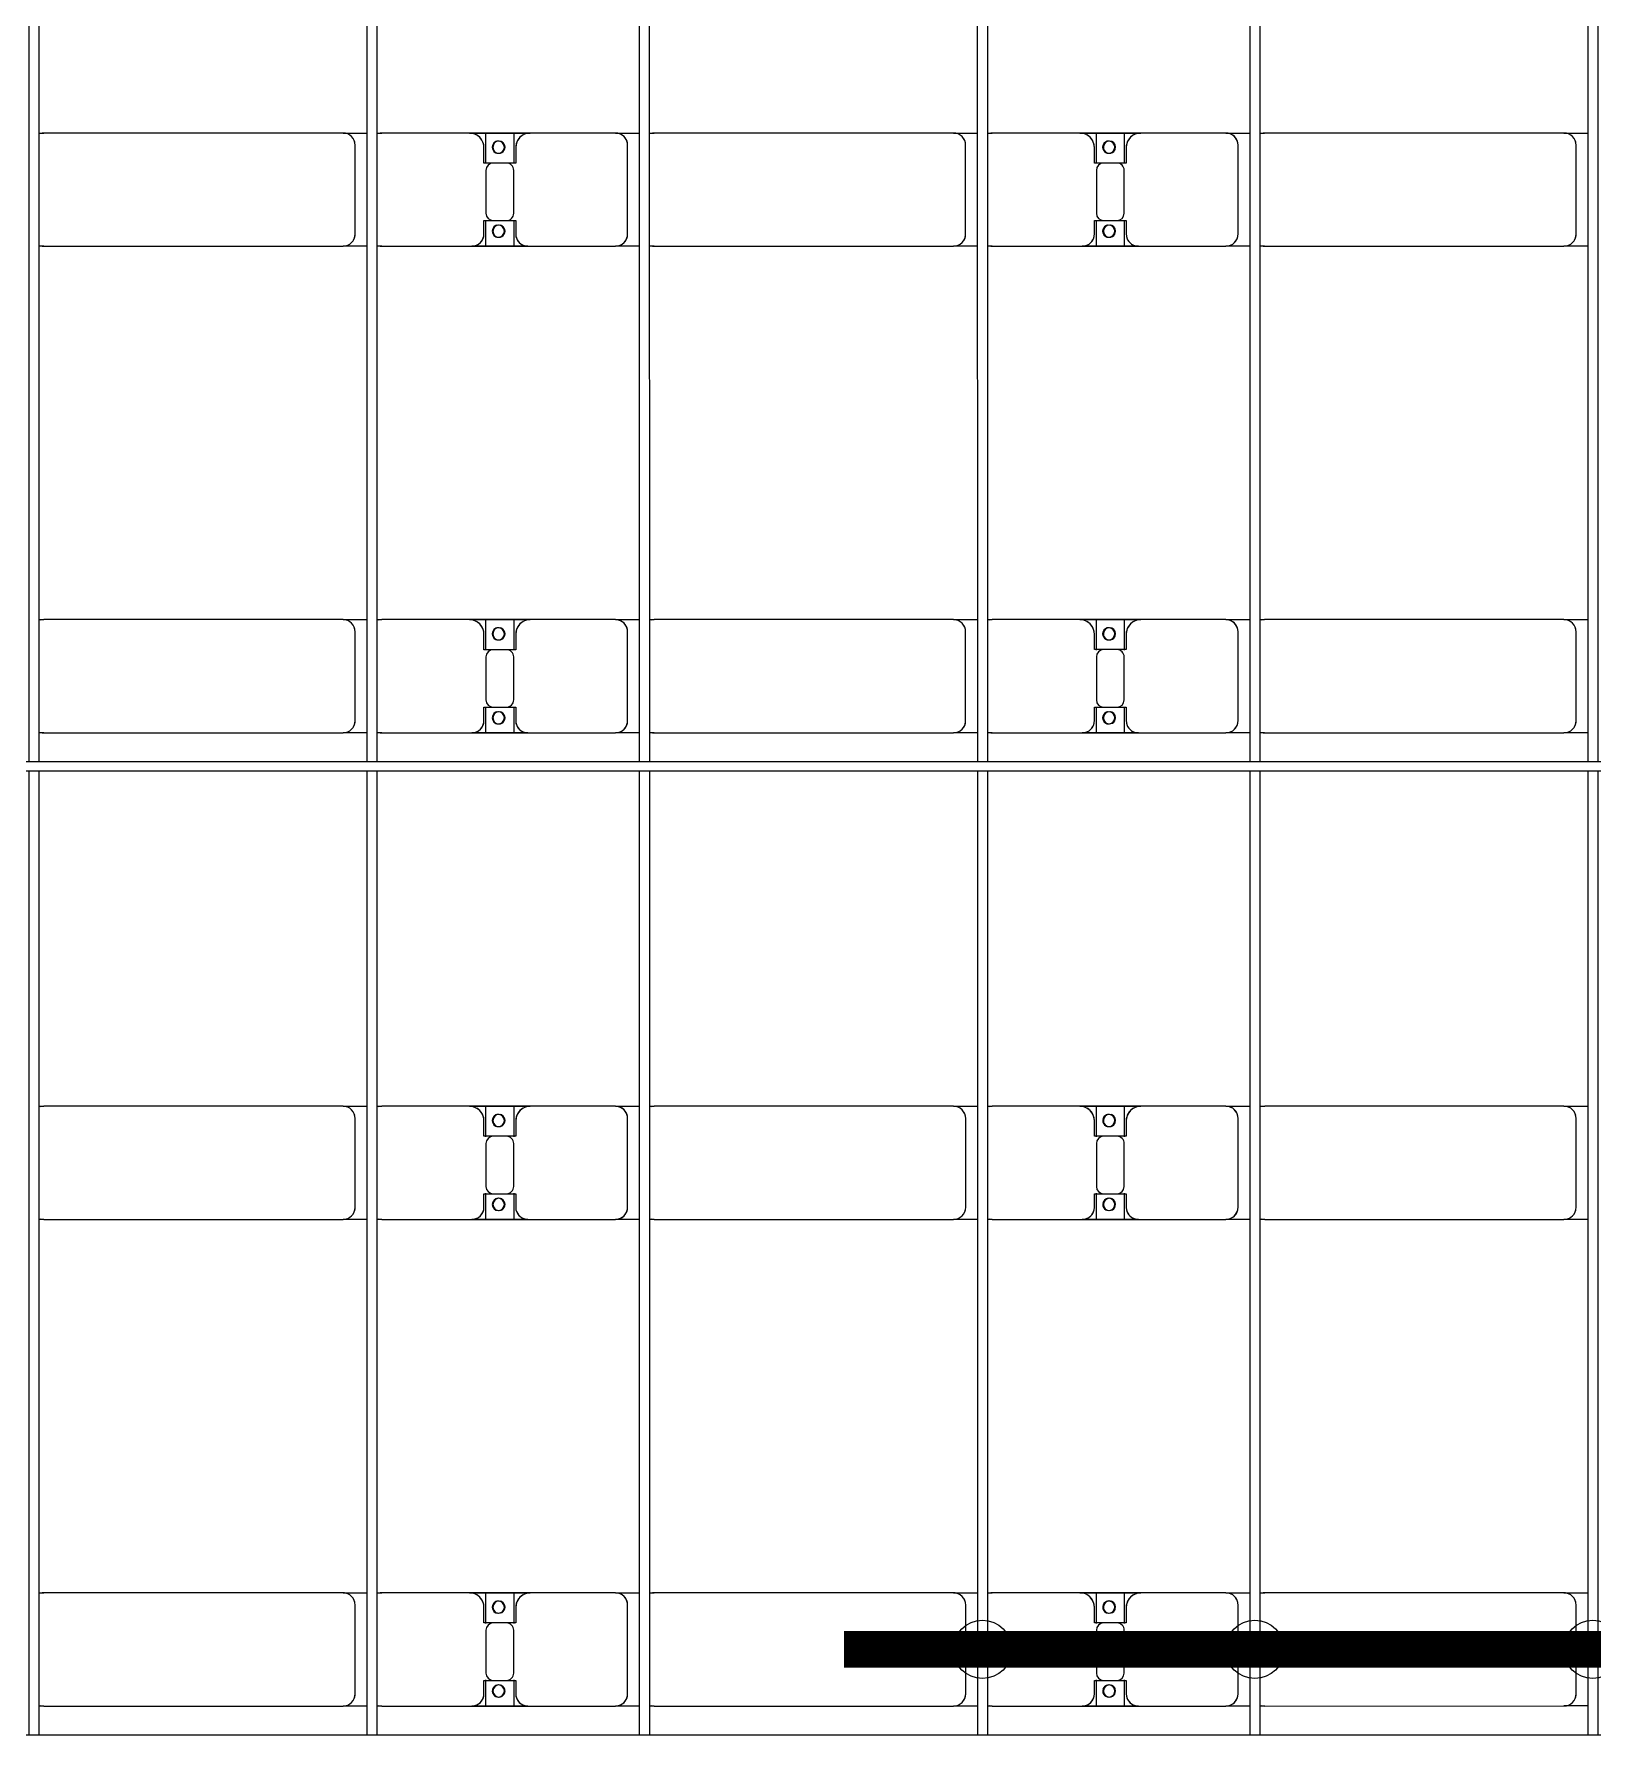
# Model space of a CAD drawing. Header units: millimetres. Extents: x -248177 to 167033, y 156986 to 268923.
# Drawn here: x -153742 to -147332, y 170400 to 177391 of the extents above; entities that cross this region are included whole.
import ezdxf

# ---------------------------------------------------------------- set-up
doc = ezdxf.new("R2010")
doc.units = ezdxf.units.MM
for name, color, linetype, lineweight in [('A-DETL-MBND', 5, 'Continuous', 9), ('A-GENM', 13, 'Continuous', 9), ('S-BEAM', 12, 'Continuous', 9)]:
    doc.layers.add(name, color=color, linetype=linetype, lineweight=lineweight)
doc.layers.add('GC-HOP 40x60 GIA CUONG', color=1, linetype='Continuous')

# ---------------------------------------------------------------- blocks, each defined once
blk = doc.blocks.new('Dầm C52 - Dầm C52-24593-BỐ TRÍ KHUNG KẾT CẤU BÈ PIN 02')
at = {"layer": 'S-BEAM', "color": 1}
for p, q in [((-42198.2, 20), (-38238.2, 20)), ((-38198.2, 20), (-32238.2, 20)), ((-38238.2, -20), (-42198.2, -20)), ((-32238.2, -20), (-38198.2, -20))]:
    blk.add_line(p, q, dxfattribs=at)
blk = doc.blocks.new('Dai phao do pin - DẢI PHAO ĐỠ PIN-V139-BỐ TRÍ KHUNG KẾT CẤU BÈ PIN 02')
at = {"layer": 'A-DETL-MBND', "color": 8}
for p, q in [((11909.7, 241.6), (11929.7, 241.6)), ((11909.7, 241.6), (11929.7, 241.6)), ((13160.3, 241.6), (11929.7, 241.6)), ((13160.3, 241.6), (13259.7, 241.6)), ((13160.3, 241.6), (13259.7, 241.6)), ((13299.7, 241.6), (13319.7, 241.6)), ((13299.7, 241.6), (13319.7, 241.6)), ((13679.7, 241.6), (13319.7, 241.6)), ((13679.7, 241.6), (13862.2, 241.6)), ((13862.2, 241.6), (13679.7, 241.6)), ((13747.8, 241.6), (13930.3, 241.6)), ((13747.8, 116.2), (13747.8, 241.6)), ((13930.3, 241.6), (13747.8, 241.6)), ((13862.2, 241.6), (13862.2, 116.2)), ((14280.3, 241.6), (13930.3, 241.6)), ((14280.3, 241.6), (14379.7, 241.6)), ((14280.3, 241.6), (14379.7, 241.6)), ((14419.7, 241.6), (14439.7, 241.6)), ((14419.7, 241.6), (14439.7, 241.6)), ((15670.3, 241.6), (14439.7, 241.6)), ((15670.3, 241.6), (15769.7, 241.6)), ((15670.3, 241.6), (15769.7, 241.6)), ((15809.7, 241.6), (15829.7, 241.6)), ((15809.7, 241.6), (15829.7, 241.6)), ((16189.7, 241.6), (15829.7, 241.6)), ((16189.7, 241.6), (16372.2, 241.6)), ((16372.2, 241.6), (16189.7, 241.6)), ((16257.8, 241.6), (16440.3, 241.6)), ((16257.8, 116.2), (16257.8, 241.6)), ((16440.3, 241.6), (16257.8, 241.6)), ((16372.2, 241.6), (16372.2, 116.2)), ((16790.3, 241.6), (16440.3, 241.6)), ((16790.3, 241.6), (16889.7, 241.6)), ((16790.3, 241.6), (16889.7, 241.6)), ((16929.7, 241.6), (16949.7, 241.6)), ((16929.7, 241.6), (16949.7, 241.6)), ((18180.3, 241.6), (16949.7, 241.6)), ((18180.3, 241.6), (18279.7, 241.6)), ((18180.3, 241.6), (18279.7, 241.6)), ((13210.3, -173.4), (13210.3, 191.6)), ((13739.7, 118.2), (13739.7, 181.6)), ((13870.3, 181.6), (13870.3, 118.2)), ((14330.3, -173.4), (14330.3, 191.6)), ((15720.3, -173.4), (15720.3, 191.6)), ((16249.7, 118.2), (16249.7, 181.6)), ((16380.3, 181.6), (16380.3, 118.2)), ((16840.3, -173.4), (16840.3, 191.6)), ((18230.3, -173.4), (18230.3, 191.6)), ((13832.2, 118.2), (13739.7, 118.2)), ((13747.8, 88.2), (13747.8, -88.2)), ((13870.3, 118.2), (13777.8, 118.2)), ((13862.2, -88.2), (13862.2, 88.2)), ((16342.2, 118.2), (16249.7, 118.2)), ((16257.8, 88.2), (16257.8, -88.2)), ((16380.3, 118.2), (16287.8, 118.2)), ((16372.2, -88.2), (16372.2, 88.2)), ((13739.7, -173.4), (13739.7, -118.2)), ((13739.7, -118.2), (13832.2, -118.2)), ((13747.8, -223.4), (13747.8, -116.2)), ((13777.8, -118.2), (13870.3, -118.2)), ((13862.2, -116.2), (13862.2, -223.4)), ((13870.3, -118.2), (13870.3, -173.4)), ((16249.7, -173.4), (16249.7, -118.2)), ((16249.7, -118.2), (16342.2, -118.2)), ((16257.8, -223.4), (16257.8, -116.2)), ((16287.8, -118.2), (16380.3, -118.2)), ((16372.2, -116.2), (16372.2, -223.4)), ((16380.3, -118.2), (16380.3, -173.4)), ((11929.7, -223.4), (11909.7, -223.4)), ((11929.7, -223.4), (11909.7, -223.4)), ((11929.7, -223.4), (13160.3, -223.4)), ((13259.7, -223.4), (13160.3, -223.4)), ((13259.7, -223.4), (13160.3, -223.4)), ((13319.7, -223.4), (13299.7, -223.4)), ((13319.7, -223.4), (13299.7, -223.4)), ((13319.7, -223.4), (13689.7, -223.4)), ((13862.2, -223.4), (13689.7, -223.4)), ((13689.7, -223.4), (13862.2, -223.4)), ((13920.3, -223.4), (13747.8, -223.4)), ((13747.8, -223.4), (13920.3, -223.4)), ((13920.3, -223.4), (14280.3, -223.4)), ((14379.7, -223.4), (14280.3, -223.4)), ((14379.7, -223.4), (14280.3, -223.4)), ((14439.7, -223.4), (14419.7, -223.4)), ((14439.7, -223.4), (14419.7, -223.4)), ((14439.7, -223.4), (15670.3, -223.4)), ((15769.7, -223.4), (15670.3, -223.4)), ((15769.7, -223.4), (15670.3, -223.4)), ((15829.7, -223.4), (15809.7, -223.4)), ((15829.7, -223.4), (15809.7, -223.4)), ((15829.7, -223.4), (16199.7, -223.4)), ((16372.2, -223.4), (16199.7, -223.4)), ((16199.7, -223.4), (16372.2, -223.4)), ((16430.3, -223.4), (16257.8, -223.4)), ((16257.8, -223.4), (16430.3, -223.4)), ((16430.3, -223.4), (16790.3, -223.4)), ((16889.7, -223.4), (16790.3, -223.4)), ((16889.7, -223.4), (16790.3, -223.4)), ((16949.7, -223.4), (16929.7, -223.4)), ((16949.7, -223.4), (16929.7, -223.4)), ((16949.7, -223.4), (18180.3, -223.4)), ((18279.7, -223.4), (18180.3, -223.4)), ((18279.7, -223.4), (18180.3, -223.4))]:
    blk.add_line(p, q, dxfattribs=at)
for centre, radius, start, end in [((11929.7, 191.6), 50, 90, 105), ((13160.3, 191.6), 50, 360, 90), ((13160.3, 191.6), 50, 60, 90), ((13160.3, 191.6), 50, 15, 30), ((13319.7, 191.6), 50, 90, 105), ((13679.7, 181.6), 60, 360, 90), ((13679.7, 181.6), 60, 360, 60), ((13930.3, 181.6), 60, 90, 180), ((13930.3, 181.6), 60, 120, 180), ((14280.3, 191.6), 50, 0, 90), ((14280.3, 191.6), 50, 0, 75), ((14439.7, 191.6), 50, 90, 105), ((15670.3, 191.6), 50, 360, 90), ((15670.3, 191.6), 50, 60, 90), ((15670.3, 191.6), 50, 15, 30), ((15829.7, 191.6), 50, 90, 105), ((16189.7, 181.6), 60, 0, 90), ((16189.7, 181.6), 60, 0, 60), ((16440.3, 181.6), 60, 90, 180), ((16440.3, 181.6), 60, 120, 180), ((16790.3, 191.6), 50, 0, 90), ((16790.3, 191.6), 50, 0, 75), ((16949.7, 191.6), 50, 90, 105), ((18180.3, 191.6), 50, 360, 90), ((18180.3, 191.6), 50, 60, 90), ((18180.3, 191.6), 50, 15, 30), ((13798.6, 183.2), 25, 360, 180), ((13798.6, 183.2), 25, 180, 0), ((13798.6, 183.2), 25, 360, 165), ((13801.4, 183.2), 25, 0, 180), ((13801.4, 183.2), 25, 90, 180), ((13801.4, 183.2), 25, 180, 0), ((13801.4, 183.2), 25, 180, 300), ((13798.6, 183.2), 25, 210, 0), ((13801.4, 183.2), 25, 15, 75), ((13801.4, 183.2), 25, 330, 345), ((16308.6, 183.2), 25, 0, 180), ((16308.6, 183.2), 25, 180, 0), ((16308.6, 183.2), 25, 0, 165), ((16311.4, 183.2), 25, 360, 180), ((16311.4, 183.2), 25, 90, 180), ((16311.4, 183.2), 25, 180, 0), ((16311.4, 183.2), 25, 180, 300), ((16308.6, 183.2), 25, 210, 0), ((16311.4, 183.2), 25, 15, 75), ((16311.4, 183.2), 25, 330, 345), ((13777.8, 88.2), 30, 90, 180), ((13832.2, 88.2), 30, 360, 90), ((16287.8, 88.2), 30, 90, 180), ((16342.2, 88.2), 30, 360, 90), ((13777.8, -88.2), 30, 180, 270), ((13798.6, -161.8), 25, 360, 180), ((13798.6, -161.8), 25, 105, 165), ((13801.4, -161.8), 25, 360, 180), ((13801.4, -161.8), 25, 105, 180), ((13798.6, -161.8), 25, 360, 75), ((13801.4, -161.8), 25, 15, 75), ((13832.2, -88.2), 30, 270, 0), ((16287.8, -88.2), 30, 180, 270), ((16308.6, -161.8), 25, 360, 180), ((16308.6, -161.8), 25, 105, 165), ((16311.4, -161.8), 25, 360, 180), ((16311.4, -161.8), 25, 105, 180), ((16308.6, -161.8), 25, 360, 75), ((16311.4, -161.8), 25, 15, 75), ((16342.2, -88.2), 30, 270, 360), ((13160.3, -173.4), 50, 270, 360), ((13160.3, -173.4), 50, 330, 360), ((13689.7, -173.4), 50, 270, 0), ((13689.7, -173.4), 50, 285, 360), ((13798.6, -161.8), 25, 180, 360), ((13798.6, -161.8), 25, 195, 360), ((13801.4, -161.8), 25, 180, 0), ((13801.4, -161.8), 25, 180, 270), ((13801.4, -161.8), 25, 285, 345), ((13920.3, -173.4), 50, 180, 270), ((13920.3, -173.4), 50, 180, 255), ((14280.3, -173.4), 50, 270, 0), ((14280.3, -173.4), 50, 285, 360), ((15670.3, -173.4), 50, 270, 360), ((15670.3, -173.4), 50, 330, 360), ((16199.7, -173.4), 50, 270, 360), ((16199.7, -173.4), 50, 285, 360), ((16308.6, -161.8), 25, 180, 0), ((16308.6, -161.8), 25, 195, 360), ((16311.4, -161.8), 25, 180, 0), ((16311.4, -161.8), 25, 180, 270), ((16311.4, -161.8), 25, 285, 345), ((16430.3, -173.4), 50, 180, 270), ((16430.3, -173.4), 50, 180, 255), ((16790.3, -173.4), 50, 270, 360), ((16790.3, -173.4), 50, 285, 360), ((18180.3, -173.4), 50, 270, 360), ((18180.3, -173.4), 50, 330, 360), ((11929.7, -173.4), 50, 255, 270), ((11929.7, -173.4), 50, 255, 270), ((13160.3, -173.4), 50, 285, 300), ((13319.7, -173.4), 50, 255, 270), ((14439.7, -173.4), 50, 255, 270), ((14439.7, -173.4), 50, 255, 270), ((15670.3, -173.4), 50, 285, 300), ((15829.7, -173.4), 50, 255, 270), ((16949.7, -173.4), 50, 255, 270), ((16949.7, -173.4), 50, 255, 270), ((18180.3, -173.4), 50, 285, 300)]:
    blk.add_arc(centre, radius, start, end, dxfattribs=at)
blk = doc.blocks.new('Dai phao do pin - DẢI PHAO ĐỠ PIN-V140-BỐ TRÍ KHUNG KẾT CẤU BÈ PIN 02')
at = {"layer": 'A-DETL-MBND', "color": 8}
for p, q in [((11909.7, 241.6), (11929.7, 241.6)), ((11909.7, 241.6), (11929.7, 241.6)), ((13160.3, 241.6), (11929.7, 241.6)), ((13160.3, 241.6), (13259.7, 241.6)), ((13160.3, 241.6), (13259.7, 241.6)), ((13299.7, 241.6), (13319.7, 241.6)), ((13299.7, 241.6), (13319.7, 241.6)), ((13679.7, 241.6), (13319.7, 241.6)), ((13679.7, 241.6), (13862.2, 241.6)), ((13862.2, 241.6), (13679.7, 241.6)), ((13747.8, 241.6), (13930.3, 241.6)), ((13747.8, 116.2), (13747.8, 241.6)), ((13930.3, 241.6), (13747.8, 241.6)), ((13862.2, 241.6), (13862.2, 116.2)), ((14280.3, 241.6), (13930.3, 241.6)), ((14280.3, 241.6), (14379.7, 241.6)), ((14280.3, 241.6), (14379.7, 241.6)), ((14419.7, 241.6), (14439.7, 241.6)), ((14419.7, 241.6), (14439.7, 241.6)), ((15670.3, 241.6), (14439.7, 241.6)), ((15670.3, 241.6), (15769.7, 241.6)), ((15670.3, 241.6), (15769.7, 241.6)), ((15809.7, 241.6), (15829.7, 241.6)), ((15809.7, 241.6), (15829.7, 241.6)), ((16189.7, 241.6), (15829.7, 241.6)), ((16189.7, 241.6), (16372.2, 241.6)), ((16372.2, 241.6), (16189.7, 241.6)), ((16257.8, 241.6), (16440.3, 241.6)), ((16257.8, 116.2), (16257.8, 241.6)), ((16440.3, 241.6), (16257.8, 241.6)), ((16372.2, 241.6), (16372.2, 116.2)), ((16790.3, 241.6), (16440.3, 241.6)), ((16790.3, 241.6), (16889.7, 241.6)), ((16790.3, 241.6), (16889.7, 241.6)), ((16929.7, 241.6), (16949.7, 241.6)), ((16929.7, 241.6), (16949.7, 241.6)), ((18180.3, 241.6), (16949.7, 241.6)), ((18180.3, 241.6), (18279.7, 241.6)), ((18180.3, 241.6), (18279.7, 241.6)), ((13210.3, -173.4), (13210.3, 191.6)), ((13739.7, 118.2), (13739.7, 181.6)), ((13870.3, 181.6), (13870.3, 118.2)), ((14330.3, -173.4), (14330.3, 191.6)), ((15720.3, -173.4), (15720.3, 191.6)), ((16249.7, 118.2), (16249.7, 181.6)), ((16380.3, 181.6), (16380.3, 118.2)), ((16840.3, -173.4), (16840.3, 191.6)), ((18230.3, -173.4), (18230.3, 191.6)), ((13832.2, 118.2), (13739.7, 118.2)), ((13747.8, 88.2), (13747.8, -88.2)), ((13870.3, 118.2), (13777.8, 118.2)), ((13862.2, -88.2), (13862.2, 88.2)), ((16342.2, 118.2), (16249.7, 118.2)), ((16257.8, 88.2), (16257.8, -88.2)), ((16380.3, 118.2), (16287.8, 118.2)), ((16372.2, -88.2), (16372.2, 88.2)), ((13739.7, -173.4), (13739.7, -118.2)), ((13739.7, -118.2), (13832.2, -118.2)), ((13747.8, -223.4), (13747.8, -116.2)), ((13777.8, -118.2), (13870.3, -118.2)), ((13862.2, -116.2), (13862.2, -223.4)), ((13870.3, -118.2), (13870.3, -173.4)), ((16249.7, -173.4), (16249.7, -118.2)), ((16249.7, -118.2), (16342.2, -118.2)), ((16257.8, -223.4), (16257.8, -116.2)), ((16287.8, -118.2), (16380.3, -118.2)), ((16372.2, -116.2), (16372.2, -223.4)), ((16380.3, -118.2), (16380.3, -173.4)), ((11929.7, -223.4), (11909.7, -223.4)), ((11929.7, -223.4), (11909.7, -223.4)), ((11929.7, -223.4), (13160.3, -223.4)), ((13259.7, -223.4), (13160.3, -223.4)), ((13259.7, -223.4), (13160.3, -223.4)), ((13319.7, -223.4), (13299.7, -223.4)), ((13319.7, -223.4), (13299.7, -223.4)), ((13319.7, -223.4), (13689.7, -223.4)), ((13862.2, -223.4), (13689.7, -223.4)), ((13689.7, -223.4), (13862.2, -223.4)), ((13920.3, -223.4), (13747.8, -223.4)), ((13747.8, -223.4), (13920.3, -223.4)), ((13920.3, -223.4), (14280.3, -223.4)), ((14379.7, -223.4), (14280.3, -223.4)), ((14379.7, -223.4), (14280.3, -223.4)), ((14439.7, -223.4), (14419.7, -223.4)), ((14439.7, -223.4), (14419.7, -223.4)), ((14439.7, -223.4), (15670.3, -223.4)), ((15769.7, -223.4), (15670.3, -223.4)), ((15769.7, -223.4), (15670.3, -223.4)), ((15829.7, -223.4), (15809.7, -223.4)), ((15829.7, -223.4), (15809.7, -223.4)), ((15829.7, -223.4), (16199.7, -223.4)), ((16372.2, -223.4), (16199.7, -223.4)), ((16199.7, -223.4), (16372.2, -223.4)), ((16430.3, -223.4), (16257.8, -223.4)), ((16257.8, -223.4), (16430.3, -223.4)), ((16430.3, -223.4), (16790.3, -223.4)), ((16889.7, -223.4), (16790.3, -223.4)), ((16889.7, -223.4), (16790.3, -223.4)), ((16949.7, -223.4), (16929.7, -223.4)), ((16949.7, -223.4), (16929.7, -223.4)), ((16949.7, -223.4), (18180.3, -223.4)), ((18279.7, -223.4), (18180.3, -223.4)), ((18279.7, -223.4), (18180.3, -223.4))]:
    blk.add_line(p, q, dxfattribs=at)
for centre, radius, start, end in [((11929.7, 191.6), 50, 90, 105), ((13160.3, 191.6), 50, 360, 90), ((13160.3, 191.6), 50, 60, 90), ((13160.3, 191.6), 50, 15, 30), ((13319.7, 191.6), 50, 90, 105), ((13679.7, 181.6), 60, 360, 90), ((13679.7, 181.6), 60, 360, 60), ((13930.3, 181.6), 60, 90, 180), ((13930.3, 181.6), 60, 120, 180), ((14280.3, 191.6), 50, 0, 90), ((14280.3, 191.6), 50, 0, 75), ((14439.7, 191.6), 50, 90, 105), ((15670.3, 191.6), 50, 360, 90), ((15670.3, 191.6), 50, 60, 90), ((15670.3, 191.6), 50, 15, 30), ((15829.7, 191.6), 50, 90, 105), ((16189.7, 181.6), 60, 0, 90), ((16189.7, 181.6), 60, 0, 60), ((16440.3, 181.6), 60, 90, 180), ((16440.3, 181.6), 60, 120, 180), ((16790.3, 191.6), 50, 0, 90), ((16790.3, 191.6), 50, 0, 75), ((16949.7, 191.6), 50, 90, 105), ((18180.3, 191.6), 50, 360, 90), ((18180.3, 191.6), 50, 60, 90), ((18180.3, 191.6), 50, 15, 30), ((13798.6, 183.2), 25, 360, 180), ((13798.6, 183.2), 25, 180, 0), ((13798.6, 183.2), 25, 360, 165), ((13801.4, 183.2), 25, 0, 180), ((13801.4, 183.2), 25, 90, 180), ((13801.4, 183.2), 25, 180, 0), ((13801.4, 183.2), 25, 180, 300), ((13798.6, 183.2), 25, 210, 0), ((13801.4, 183.2), 25, 15, 75), ((13801.4, 183.2), 25, 330, 345), ((16308.6, 183.2), 25, 0, 180), ((16308.6, 183.2), 25, 180, 0), ((16308.6, 183.2), 25, 0, 165), ((16311.4, 183.2), 25, 360, 180), ((16311.4, 183.2), 25, 90, 180), ((16311.4, 183.2), 25, 180, 0), ((16311.4, 183.2), 25, 180, 300), ((16308.6, 183.2), 25, 210, 0), ((16311.4, 183.2), 25, 15, 75), ((16311.4, 183.2), 25, 330, 345), ((13777.8, 88.2), 30, 90, 180), ((13832.2, 88.2), 30, 360, 90), ((16287.8, 88.2), 30, 90, 180), ((16342.2, 88.2), 30, 360, 90), ((13777.8, -88.2), 30, 180, 270), ((13798.6, -161.8), 25, 360, 180), ((13798.6, -161.8), 25, 105, 165), ((13801.4, -161.8), 25, 360, 180), ((13801.4, -161.8), 25, 105, 180), ((13798.6, -161.8), 25, 360, 75), ((13801.4, -161.8), 25, 15, 75), ((13832.2, -88.2), 30, 270, 0), ((16287.8, -88.2), 30, 180, 270), ((16308.6, -161.8), 25, 360, 180), ((16308.6, -161.8), 25, 105, 165), ((16311.4, -161.8), 25, 360, 180), ((16311.4, -161.8), 25, 105, 180), ((16308.6, -161.8), 25, 360, 75), ((16311.4, -161.8), 25, 15, 75), ((16342.2, -88.2), 30, 270, 360), ((13160.3, -173.4), 50, 270, 360), ((13160.3, -173.4), 50, 330, 360), ((13689.7, -173.4), 50, 270, 0), ((13689.7, -173.4), 50, 285, 360), ((13798.6, -161.8), 25, 180, 360), ((13798.6, -161.8), 25, 195, 360), ((13801.4, -161.8), 25, 180, 0), ((13801.4, -161.8), 25, 180, 270), ((13801.4, -161.8), 25, 285, 345), ((13920.3, -173.4), 50, 180, 270), ((13920.3, -173.4), 50, 180, 255), ((14280.3, -173.4), 50, 270, 0), ((14280.3, -173.4), 50, 285, 360), ((15670.3, -173.4), 50, 270, 360), ((15670.3, -173.4), 50, 330, 360), ((16199.7, -173.4), 50, 270, 360), ((16199.7, -173.4), 50, 285, 360), ((16308.6, -161.8), 25, 180, 0), ((16308.6, -161.8), 25, 195, 360), ((16311.4, -161.8), 25, 180, 0), ((16311.4, -161.8), 25, 180, 270), ((16311.4, -161.8), 25, 285, 345), ((16430.3, -173.4), 50, 180, 270), ((16430.3, -173.4), 50, 180, 255), ((16790.3, -173.4), 50, 270, 360), ((16790.3, -173.4), 50, 285, 360), ((18180.3, -173.4), 50, 270, 360), ((18180.3, -173.4), 50, 330, 360), ((11929.7, -173.4), 50, 255, 270), ((11929.7, -173.4), 50, 255, 270), ((13160.3, -173.4), 50, 285, 300), ((13319.7, -173.4), 50, 255, 270), ((14439.7, -173.4), 50, 255, 270), ((14439.7, -173.4), 50, 255, 270), ((15670.3, -173.4), 50, 285, 300), ((15829.7, -173.4), 50, 255, 270), ((16949.7, -173.4), 50, 255, 270), ((16949.7, -173.4), 50, 255, 270), ((18180.3, -173.4), 50, 285, 300)]:
    blk.add_arc(centre, radius, start, end, dxfattribs=at)
blk = doc.blocks.new('Dai phao do pin - DẢI PHAO ĐỠ PIN-V141-BỐ TRÍ KHUNG KẾT CẤU BÈ PIN 02')
at = {"layer": 'A-DETL-MBND', "color": 8}
for p, q in [((11909.7, 241.6), (11929.7, 241.6)), ((11909.7, 241.6), (11929.7, 241.6)), ((13160.3, 241.6), (11929.7, 241.6)), ((13160.3, 241.6), (13259.7, 241.6)), ((13160.3, 241.6), (13259.7, 241.6)), ((13299.7, 241.6), (13319.7, 241.6)), ((13299.7, 241.6), (13319.7, 241.6)), ((13679.7, 241.6), (13319.7, 241.6)), ((13679.7, 241.6), (13862.2, 241.6)), ((13862.2, 241.6), (13679.7, 241.6)), ((13747.8, 241.6), (13930.3, 241.6)), ((13747.8, 116.2), (13747.8, 241.6)), ((13930.3, 241.6), (13747.8, 241.6)), ((13862.2, 241.6), (13862.2, 116.2)), ((14280.3, 241.6), (13930.3, 241.6)), ((14280.3, 241.6), (14379.7, 241.6)), ((14280.3, 241.6), (14379.7, 241.6)), ((14419.7, 241.6), (14439.7, 241.6)), ((14419.7, 241.6), (14439.7, 241.6)), ((15670.3, 241.6), (14439.7, 241.6)), ((15670.3, 241.6), (15769.7, 241.6)), ((15670.3, 241.6), (15769.7, 241.6)), ((15809.7, 241.6), (15829.7, 241.6)), ((15809.7, 241.6), (15829.7, 241.6)), ((16189.7, 241.6), (15829.7, 241.6)), ((16189.7, 241.6), (16372.2, 241.6)), ((16372.2, 241.6), (16189.7, 241.6)), ((16257.8, 241.6), (16440.3, 241.6)), ((16257.8, 116.2), (16257.8, 241.6)), ((16440.3, 241.6), (16257.8, 241.6)), ((16372.2, 241.6), (16372.2, 116.2)), ((16790.3, 241.6), (16440.3, 241.6)), ((16790.3, 241.6), (16889.7, 241.6)), ((16790.3, 241.6), (16889.7, 241.6)), ((16929.7, 241.6), (16949.7, 241.6)), ((16929.7, 241.6), (16949.7, 241.6)), ((18180.3, 241.6), (16949.7, 241.6)), ((18180.3, 241.6), (18279.7, 241.6)), ((18180.3, 241.6), (18279.7, 241.6)), ((13210.3, -173.4), (13210.3, 191.6)), ((13739.7, 118.2), (13739.7, 181.6)), ((13870.3, 181.6), (13870.3, 118.2)), ((14330.3, -173.4), (14330.3, 191.6)), ((15720.3, -173.4), (15720.3, 191.6)), ((16249.7, 118.2), (16249.7, 181.6)), ((16380.3, 181.6), (16380.3, 118.2)), ((16840.3, -173.4), (16840.3, 191.6)), ((18230.3, -173.4), (18230.3, 191.6)), ((13832.2, 118.2), (13739.7, 118.2)), ((13747.8, 88.2), (13747.8, -88.2)), ((13870.3, 118.2), (13777.8, 118.2)), ((13862.2, -88.2), (13862.2, 88.2)), ((16342.2, 118.2), (16249.7, 118.2)), ((16257.8, 88.2), (16257.8, -88.2)), ((16380.3, 118.2), (16287.8, 118.2)), ((16372.2, -88.2), (16372.2, 88.2)), ((13739.7, -173.4), (13739.7, -118.2)), ((13739.7, -118.2), (13832.2, -118.2)), ((13747.8, -223.4), (13747.8, -116.2)), ((13777.8, -118.2), (13870.3, -118.2)), ((13862.2, -116.2), (13862.2, -223.4)), ((13870.3, -118.2), (13870.3, -173.4)), ((16249.7, -173.4), (16249.7, -118.2)), ((16249.7, -118.2), (16342.2, -118.2)), ((16257.8, -223.4), (16257.8, -116.2)), ((16287.8, -118.2), (16380.3, -118.2)), ((16372.2, -116.2), (16372.2, -223.4)), ((16380.3, -118.2), (16380.3, -173.4)), ((11929.7, -223.4), (11909.7, -223.4)), ((11929.7, -223.4), (11909.7, -223.4)), ((11929.7, -223.4), (13160.3, -223.4)), ((13259.7, -223.4), (13160.3, -223.4)), ((13259.7, -223.4), (13160.3, -223.4)), ((13319.7, -223.4), (13299.7, -223.4)), ((13319.7, -223.4), (13299.7, -223.4)), ((13319.7, -223.4), (13689.7, -223.4)), ((13862.2, -223.4), (13689.7, -223.4)), ((13689.7, -223.4), (13862.2, -223.4)), ((13920.3, -223.4), (13747.8, -223.4)), ((13747.8, -223.4), (13920.3, -223.4)), ((13920.3, -223.4), (14280.3, -223.4)), ((14379.7, -223.4), (14280.3, -223.4)), ((14379.7, -223.4), (14280.3, -223.4)), ((14439.7, -223.4), (14419.7, -223.4)), ((14439.7, -223.4), (14419.7, -223.4)), ((14439.7, -223.4), (15670.3, -223.4)), ((15769.7, -223.4), (15670.3, -223.4)), ((15769.7, -223.4), (15670.3, -223.4)), ((15829.7, -223.4), (15809.7, -223.4)), ((15829.7, -223.4), (15809.7, -223.4)), ((15829.7, -223.4), (16199.7, -223.4)), ((16372.2, -223.4), (16199.7, -223.4)), ((16199.7, -223.4), (16372.2, -223.4)), ((16430.3, -223.4), (16257.8, -223.4)), ((16257.8, -223.4), (16430.3, -223.4)), ((16430.3, -223.4), (16790.3, -223.4)), ((16889.7, -223.4), (16790.3, -223.4)), ((16889.7, -223.4), (16790.3, -223.4)), ((16949.7, -223.4), (16929.7, -223.4)), ((16949.7, -223.4), (16929.7, -223.4)), ((16949.7, -223.4), (18180.3, -223.4)), ((18279.7, -223.4), (18180.3, -223.4)), ((18279.7, -223.4), (18180.3, -223.4))]:
    blk.add_line(p, q, dxfattribs=at)
for centre, radius, start, end in [((11929.7, 191.6), 50, 90, 105), ((13160.3, 191.6), 50, 360, 90), ((13160.3, 191.6), 50, 60, 90), ((13160.3, 191.6), 50, 15, 30), ((13319.7, 191.6), 50, 90, 105), ((13679.7, 181.6), 60, 360, 90), ((13679.7, 181.6), 60, 360, 60), ((13930.3, 181.6), 60, 90, 180), ((13930.3, 181.6), 60, 120, 180), ((14280.3, 191.6), 50, 0, 90), ((14280.3, 191.6), 50, 0, 75), ((14439.7, 191.6), 50, 90, 105), ((15670.3, 191.6), 50, 360, 90), ((15670.3, 191.6), 50, 60, 90), ((15670.3, 191.6), 50, 15, 30), ((15829.7, 191.6), 50, 90, 105), ((16189.7, 181.6), 60, 0, 90), ((16189.7, 181.6), 60, 0, 60), ((16440.3, 181.6), 60, 90, 180), ((16440.3, 181.6), 60, 120, 180), ((16790.3, 191.6), 50, 0, 90), ((16790.3, 191.6), 50, 0, 75), ((16949.7, 191.6), 50, 90, 105), ((18180.3, 191.6), 50, 360, 90), ((18180.3, 191.6), 50, 60, 90), ((18180.3, 191.6), 50, 15, 30), ((13798.6, 183.2), 25, 360, 180), ((13798.6, 183.2), 25, 180, 0), ((13798.6, 183.2), 25, 360, 165), ((13801.4, 183.2), 25, 0, 180), ((13801.4, 183.2), 25, 90, 180), ((13801.4, 183.2), 25, 180, 0), ((13801.4, 183.2), 25, 180, 300), ((13798.6, 183.2), 25, 210, 0), ((13801.4, 183.2), 25, 15, 75), ((13801.4, 183.2), 25, 330, 345), ((16308.6, 183.2), 25, 0, 180), ((16308.6, 183.2), 25, 180, 0), ((16308.6, 183.2), 25, 0, 165), ((16311.4, 183.2), 25, 360, 180), ((16311.4, 183.2), 25, 90, 180), ((16311.4, 183.2), 25, 180, 0), ((16311.4, 183.2), 25, 180, 300), ((16308.6, 183.2), 25, 210, 0), ((16311.4, 183.2), 25, 15, 75), ((16311.4, 183.2), 25, 330, 345), ((13777.8, 88.2), 30, 90, 180), ((13832.2, 88.2), 30, 360, 90), ((16287.8, 88.2), 30, 90, 180), ((16342.2, 88.2), 30, 360, 90), ((13777.8, -88.2), 30, 180, 270), ((13798.6, -161.8), 25, 360, 180), ((13798.6, -161.8), 25, 105, 165), ((13801.4, -161.8), 25, 360, 180), ((13801.4, -161.8), 25, 105, 180), ((13798.6, -161.8), 25, 360, 75), ((13801.4, -161.8), 25, 15, 75), ((13832.2, -88.2), 30, 270, 0), ((16287.8, -88.2), 30, 180, 270), ((16308.6, -161.8), 25, 360, 180), ((16308.6, -161.8), 25, 105, 165), ((16311.4, -161.8), 25, 360, 180), ((16311.4, -161.8), 25, 105, 180), ((16308.6, -161.8), 25, 360, 75), ((16311.4, -161.8), 25, 15, 75), ((16342.2, -88.2), 30, 270, 360), ((13160.3, -173.4), 50, 270, 360), ((13160.3, -173.4), 50, 330, 357.70707), ((13689.7, -173.4), 50, 270, 0), ((13689.7, -173.4), 50, 285, 357.69895), ((13798.6, -161.8), 25, 180, 360), ((13798.6, -161.8), 25, 195, 360), ((13801.4, -161.8), 25, 180, 0), ((13801.4, -161.8), 25, 180, 270), ((13801.4, -161.8), 25, 285, 345), ((13920.3, -173.4), 50, 180, 270), ((13920.3, -173.4), 50, 182.30306, 255), ((14280.3, -173.4), 50, 270, 0), ((14280.3, -173.4), 50, 285, 360), ((15670.3, -173.4), 50, 270, 360), ((15670.3, -173.4), 50, 330, 357.66855), ((16199.7, -173.4), 50, 270, 360), ((16199.7, -173.4), 50, 285, 357.66043), ((16308.6, -161.8), 25, 180, 0), ((16308.6, -161.8), 25, 195, 360), ((16311.4, -161.8), 25, 180, 0), ((16311.4, -161.8), 25, 180, 270), ((16311.4, -161.8), 25, 285, 345), ((16430.3, -173.4), 50, 180, 270), ((16430.3, -173.4), 50, 182.34158, 255), ((16790.3, -173.4), 50, 270, 360), ((16790.3, -173.4), 50, 285, 360), ((18180.3, -173.4), 50, 270, 360), ((18180.3, -173.4), 50, 330, 357.63003), ((11929.7, -173.4), 50, 255, 270), ((11929.7, -173.4), 50, 255, 270), ((13160.3, -173.4), 50, 285, 300), ((13319.7, -173.4), 50, 255, 270), ((14439.7, -173.4), 50, 255, 270), ((14439.7, -173.4), 50, 255, 270), ((15670.3, -173.4), 50, 285, 300), ((15829.7, -173.4), 50, 255, 270), ((16949.7, -173.4), 50, 255, 270), ((16949.7, -173.4), 50, 255, 270), ((18180.3, -173.4), 50, 285, 300)]:
    blk.add_arc(centre, radius, start, end, dxfattribs=at)
blk = doc.blocks.new('Dai phao do pin - DẢI PHAO ĐỠ PIN-V142-BỐ TRÍ KHUNG KẾT CẤU BÈ PIN 02')
at = {"layer": 'A-DETL-MBND', "color": 8}
for p, q in [((11909.7, 241.6), (11929.7, 241.6)), ((11909.7, 241.6), (11929.7, 241.6)), ((13160.3, 241.6), (11929.7, 241.6)), ((13160.3, 241.6), (13259.7, 241.6)), ((13160.3, 241.6), (13259.7, 241.6)), ((13299.7, 241.6), (13319.7, 241.6)), ((13299.7, 241.6), (13319.7, 241.6)), ((13679.7, 241.6), (13319.7, 241.6)), ((13679.7, 241.6), (13862.2, 241.6)), ((13862.2, 241.6), (13679.7, 241.6)), ((13747.8, 241.6), (13930.3, 241.6)), ((13747.8, 116.2), (13747.8, 241.6)), ((13930.3, 241.6), (13747.8, 241.6)), ((13862.2, 241.6), (13862.2, 116.2)), ((14280.3, 241.6), (13930.3, 241.6)), ((14280.3, 241.6), (14379.7, 241.6)), ((14280.3, 241.6), (14379.7, 241.6)), ((14419.7, 241.6), (14439.7, 241.6)), ((14419.7, 241.6), (14439.7, 241.6)), ((15670.3, 241.6), (14439.7, 241.6)), ((15670.3, 241.6), (15769.7, 241.6)), ((15670.3, 241.6), (15769.7, 241.6)), ((15809.7, 241.6), (15829.7, 241.6)), ((15809.7, 241.6), (15829.7, 241.6)), ((16189.7, 241.6), (15829.7, 241.6)), ((16189.7, 241.6), (16372.2, 241.6)), ((16372.2, 241.6), (16189.7, 241.6)), ((16257.8, 241.6), (16440.3, 241.6)), ((16257.8, 116.2), (16257.8, 241.6)), ((16440.3, 241.6), (16257.8, 241.6)), ((16372.2, 241.6), (16372.2, 116.2)), ((16790.3, 241.6), (16440.3, 241.6)), ((16790.3, 241.6), (16889.7, 241.6)), ((16790.3, 241.6), (16889.7, 241.6)), ((16929.7, 241.6), (16949.7, 241.6)), ((16929.7, 241.6), (16949.7, 241.6)), ((18180.3, 241.6), (16949.7, 241.6)), ((18180.3, 241.6), (18279.7, 241.6)), ((18180.3, 241.6), (18279.7, 241.6)), ((13210.3, -173.4), (13210.3, 191.6)), ((13739.7, 118.2), (13739.7, 181.6)), ((13870.3, 181.6), (13870.3, 118.2)), ((14330.3, -173.4), (14330.3, 191.6)), ((15720.3, -173.4), (15720.3, 191.6)), ((16249.7, 118.2), (16249.7, 181.6)), ((16380.3, 181.6), (16380.3, 118.2)), ((16840.3, -173.4), (16840.3, 191.6)), ((18230.3, -173.4), (18230.3, 191.6)), ((13832.2, 118.2), (13739.7, 118.2)), ((13747.8, 88.2), (13747.8, -88.2)), ((13870.3, 118.2), (13777.8, 118.2)), ((13862.2, -88.2), (13862.2, 88.2)), ((16342.2, 118.2), (16249.7, 118.2)), ((16257.8, 88.2), (16257.8, -88.2)), ((16380.3, 118.2), (16287.8, 118.2)), ((16372.2, -88.2), (16372.2, 88.2)), ((13739.7, -173.4), (13739.7, -118.2)), ((13739.7, -118.2), (13832.2, -118.2)), ((13747.8, -223.4), (13747.8, -116.2)), ((13777.8, -118.2), (13870.3, -118.2)), ((13862.2, -116.2), (13862.2, -223.4)), ((13870.3, -118.2), (13870.3, -173.4)), ((16249.7, -173.4), (16249.7, -118.2)), ((16249.7, -118.2), (16342.2, -118.2)), ((16257.8, -223.4), (16257.8, -116.2)), ((16287.8, -118.2), (16380.3, -118.2)), ((16372.2, -116.2), (16372.2, -223.4)), ((16380.3, -118.2), (16380.3, -173.4)), ((11929.7, -223.4), (11909.7, -223.4)), ((11929.7, -223.4), (11909.7, -223.4)), ((11929.7, -223.4), (13160.3, -223.4)), ((13259.7, -223.4), (13160.3, -223.4)), ((13259.7, -223.4), (13160.3, -223.4)), ((13319.7, -223.4), (13299.7, -223.4)), ((13319.7, -223.4), (13299.7, -223.4)), ((13319.7, -223.4), (13689.7, -223.4)), ((13862.2, -223.4), (13689.7, -223.4)), ((13689.7, -223.4), (13862.2, -223.4)), ((13920.3, -223.4), (13747.8, -223.4)), ((13747.8, -223.4), (13920.3, -223.4)), ((13920.3, -223.4), (14280.3, -223.4)), ((14379.7, -223.4), (14280.3, -223.4)), ((14379.7, -223.4), (14280.3, -223.4)), ((14439.7, -223.4), (14419.7, -223.4)), ((14439.7, -223.4), (14419.7, -223.4)), ((14439.7, -223.4), (15670.3, -223.4)), ((15769.7, -223.4), (15670.3, -223.4)), ((15769.7, -223.4), (15670.3, -223.4)), ((15829.7, -223.4), (15809.7, -223.4)), ((15829.7, -223.4), (15809.7, -223.4)), ((15829.7, -223.4), (16199.7, -223.4)), ((16372.2, -223.4), (16199.7, -223.4)), ((16199.7, -223.4), (16372.2, -223.4)), ((16430.3, -223.4), (16257.8, -223.4)), ((16257.8, -223.4), (16430.3, -223.4)), ((16430.3, -223.4), (16790.3, -223.4)), ((16889.7, -223.4), (16790.3, -223.4)), ((16889.7, -223.4), (16790.3, -223.4)), ((16949.7, -223.4), (16929.7, -223.4)), ((16949.7, -223.4), (16929.7, -223.4)), ((16949.7, -223.4), (18180.3, -223.4)), ((18279.7, -223.4), (18180.3, -223.4)), ((18279.7, -223.4), (18180.3, -223.4))]:
    blk.add_line(p, q, dxfattribs=at)
for centre, radius, start, end in [((11929.7, 191.6), 50, 90, 105), ((13160.3, 191.6), 50, 360, 90), ((13160.3, 191.6), 50, 60, 90), ((13160.3, 191.6), 50, 15, 30), ((13319.7, 191.6), 50, 90, 105), ((13679.7, 181.6), 60, 360, 90), ((13679.7, 181.6), 60, 360, 60), ((13930.3, 181.6), 60, 90, 180), ((13930.3, 181.6), 60, 120, 180), ((14280.3, 191.6), 50, 0, 90), ((14280.3, 191.6), 50, 0, 75), ((14439.7, 191.6), 50, 90, 105), ((15670.3, 191.6), 50, 360, 90), ((15670.3, 191.6), 50, 60, 90), ((15670.3, 191.6), 50, 15, 30), ((15829.7, 191.6), 50, 90, 105), ((16189.7, 181.6), 60, 0, 90), ((16189.7, 181.6), 60, 0, 60), ((16440.3, 181.6), 60, 90, 180), ((16440.3, 181.6), 60, 120, 180), ((16790.3, 191.6), 50, 0, 90), ((16790.3, 191.6), 50, 0, 75), ((16949.7, 191.6), 50, 90, 105), ((18180.3, 191.6), 50, 360, 90), ((18180.3, 191.6), 50, 60, 90), ((18180.3, 191.6), 50, 15, 30), ((13798.6, 183.2), 25, 360, 180), ((13798.6, 183.2), 25, 180, 0), ((13798.6, 183.2), 25, 360, 165), ((13801.4, 183.2), 25, 0, 180), ((13801.4, 183.2), 25, 90, 180), ((13801.4, 183.2), 25, 180, 0), ((13801.4, 183.2), 25, 180, 300), ((13798.6, 183.2), 25, 210, 0), ((13801.4, 183.2), 25, 15, 75), ((13801.4, 183.2), 25, 330, 345), ((16308.6, 183.2), 25, 0, 180), ((16308.6, 183.2), 25, 180, 0), ((16308.6, 183.2), 25, 0, 165), ((16311.4, 183.2), 25, 360, 180), ((16311.4, 183.2), 25, 90, 180), ((16311.4, 183.2), 25, 180, 0), ((16311.4, 183.2), 25, 180, 300), ((16308.6, 183.2), 25, 210, 0), ((16311.4, 183.2), 25, 15, 75), ((16311.4, 183.2), 25, 330, 345), ((13777.8, 88.2), 30, 90, 180), ((13832.2, 88.2), 30, 360, 90), ((16287.8, 88.2), 30, 90, 180), ((16342.2, 88.2), 30, 360, 90), ((13777.8, -88.2), 30, 180, 270), ((13798.6, -161.8), 25, 360, 180), ((13798.6, -161.8), 25, 105, 165), ((13801.4, -161.8), 25, 360, 180), ((13801.4, -161.8), 25, 105, 180), ((13798.6, -161.8), 25, 360, 75), ((13801.4, -161.8), 25, 15, 75), ((13832.2, -88.2), 30, 270, 0), ((16287.8, -88.2), 30, 180, 270), ((16308.6, -161.8), 25, 360, 180), ((16308.6, -161.8), 25, 105, 165), ((16311.4, -161.8), 25, 360, 180), ((16311.4, -161.8), 25, 105, 180), ((16308.6, -161.8), 25, 360, 75), ((16311.4, -161.8), 25, 15, 75), ((16342.2, -88.2), 30, 270, 360), ((13160.3, -173.4), 50, 270, 360), ((13160.3, -173.4), 50, 330, 360), ((13689.7, -173.4), 50, 270, 0), ((13689.7, -173.4), 50, 285, 360), ((13798.6, -161.8), 25, 180, 360), ((13798.6, -161.8), 25, 195, 360), ((13801.4, -161.8), 25, 180, 0), ((13801.4, -161.8), 25, 180, 270), ((13801.4, -161.8), 25, 285, 345), ((13920.3, -173.4), 50, 180, 270), ((13920.3, -173.4), 50, 180, 255), ((14280.3, -173.4), 50, 270, 0), ((14280.3, -173.4), 50, 285, 360), ((15670.3, -173.4), 50, 270, 360), ((15670.3, -173.4), 50, 330, 360), ((16199.7, -173.4), 50, 270, 360), ((16199.7, -173.4), 50, 285, 360), ((16308.6, -161.8), 25, 180, 0), ((16308.6, -161.8), 25, 195, 360), ((16311.4, -161.8), 25, 180, 0), ((16311.4, -161.8), 25, 180, 270), ((16311.4, -161.8), 25, 285, 345), ((16430.3, -173.4), 50, 180, 270), ((16430.3, -173.4), 50, 180, 255), ((16790.3, -173.4), 50, 270, 360), ((16790.3, -173.4), 50, 285, 360), ((18180.3, -173.4), 50, 270, 360), ((18180.3, -173.4), 50, 330, 360), ((11929.7, -173.4), 50, 255, 270), ((11929.7, -173.4), 50, 255, 270), ((13160.3, -173.4), 50, 285, 300), ((13319.7, -173.4), 50, 255, 270), ((14439.7, -173.4), 50, 255, 270), ((14439.7, -173.4), 50, 255, 270), ((15670.3, -173.4), 50, 285, 300), ((15829.7, -173.4), 50, 255, 270), ((16949.7, -173.4), 50, 255, 270), ((16949.7, -173.4), 50, 255, 270), ((18180.3, -173.4), 50, 285, 300)]:
    blk.add_arc(centre, radius, start, end, dxfattribs=at)
blk = doc.blocks.new('Dầm C52 - Hộp 40x60-25000-BỐ TRÍ KHUNG KẾT CẤU BÈ PIN 02')
at = {"layer": 'S-BEAM', "color": 3, "lineweight": 25}
blk.add_line((-56544.2, 20), (56544.2, 20), dxfattribs=at)
blk = doc.blocks.new('Dầm C52 - Hộp 40x60-25087-BỐ TRÍ KHUNG KẾT CẤU BÈ PIN 02')
at = {"layer": 'S-BEAM', "color": 3, "lineweight": 25}
for p, q in [((-75394.578163, 20), (75394.578163, 20)), ((75394.578163, -20), (-75394.578163, -20))]:
    blk.add_line(p, q, dxfattribs=at)
blk = doc.blocks.new('HOBANMONG_BEPIN 2_rvt-1-BỐ TRÍ KHUNG KẾT CẤU BÈ PIN 02')
at = {"layer": 'A-GENM', "lineweight": 9, "rotation": 0.0007586094741477002}
for name, p in [('Dai phao do pin - DẢI PHAO ĐỠ PIN-V139-BỐ TRÍ KHUNG KẾT CẤU BÈ PIN 02', (-165632.1, 176741.8)), ('Dai phao do pin - DẢI PHAO ĐỠ PIN-V140-BỐ TRÍ KHUNG KẾT CẤU BÈ PIN 02', (-165632.1, 174741.8)), ('Dai phao do pin - DẢI PHAO ĐỠ PIN-V141-BỐ TRÍ KHUNG KẾT CẤU BÈ PIN 02', (-165632, 172741.8)), ('Dai phao do pin - DẢI PHAO ĐỠ PIN-V142-BỐ TRÍ KHUNG KẾT CẤU BÈ PIN 02', (-165632, 170741.8))]:
    blk.add_blockref(name, p, dxfattribs=at)
at = {"layer": 'S-BEAM', "lineweight": 9}
for name, p, rotation in [('Dầm C52 - Dầm C52-24593-BỐ TRÍ KHUNG KẾT CẤU BÈ PIN 02', (-153742.9, 212598.4), 90.00075860989138), ('Dầm C52 - Dầm C52-24593-BỐ TRÍ KHUNG KẾT CẤU BÈ PIN 02', (-152352.9, 212598.5), 90.00075860989138), ('Dầm C52 - Dầm C52-24593-BỐ TRÍ KHUNG KẾT CẤU BÈ PIN 02', (-151232.9, 212598.5), 90.00075860989138), ('Dầm C52 - Dầm C52-24593-BỐ TRÍ KHUNG KẾT CẤU BÈ PIN 02', (-149842.9, 212598.5), 90.00075860989138), ('Dầm C52 - Dầm C52-24593-BỐ TRÍ KHUNG KẾT CẤU BÈ PIN 02', (-148722.9, 212598.5), 90.00075860989138), ('Dầm C52 - Dầm C52-24593-BỐ TRÍ KHUNG KẾT CẤU BÈ PIN 02', (-147332.9, 212598.5), 90.00075860989138), ('Dầm C52 - Hộp 40x60-25087-BỐ TRÍ KHUNG KẾT CẤU BÈ PIN 02', (-131713.1, 174380.5), 0.0007586094741477002), ('Dầm C52 - Hộp 40x60-25000-BỐ TRÍ KHUNG KẾT CẤU BÈ PIN 02', (-150563.5, 170380.3), 0.0007586094741477002)]:
    blk.add_blockref(name, p, dxfattribs=dict(at, rotation=rotation))

msp = doc.modelspace()

# ---------------------------------------------------------------- linework, layer by layer
at = {"layer": 'GC-HOP 40x60 GIA CUONG', "const_width": 150}
msp.add_lwpolyline([(-150412.6, 170751.3), (-135412.6, 170751.3)], dxfattribs=at)
at = {"layer": 'GC-HOP 40x60 GIA CUONG'}
for centre in [(-149842.9, 170751.3), (-148722.9, 170751.3), (-147332.9, 170751.3)]:
    msp.add_circle(centre, 120, dxfattribs=at)

# ---------------------------------------------------------------- block references
at = {"lineweight": 5}
msp.add_blockref('HOBANMONG_BEPIN 2_rvt-1-BỐ TRÍ KHUNG KẾT CẤU BÈ PIN 02', (0, 0), dxfattribs=at)

doc.saveas('drawing.dxf')
